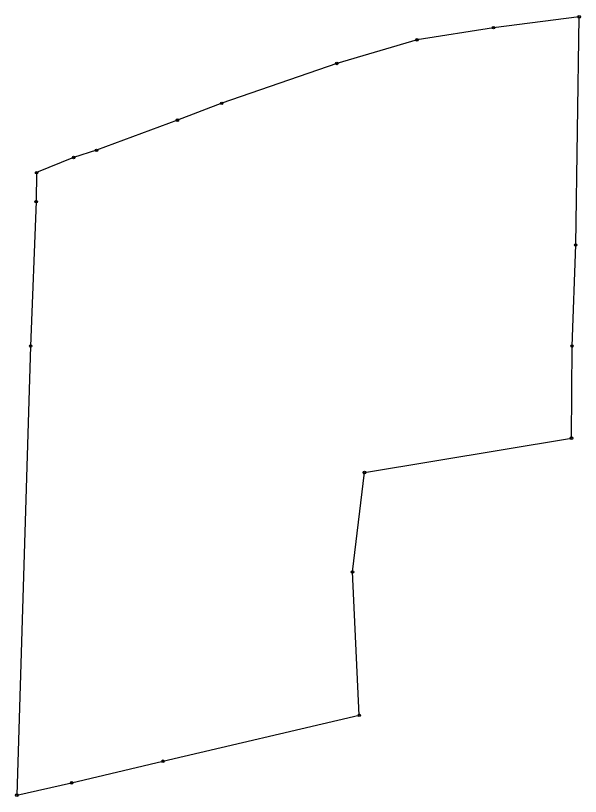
# Model space of a CAD drawing. Header units: millimetres. Extents: x 601868 to 602999, y 1299410 to 1299716.
# Drawn here: x 601868.1 to 602089.2, y 1299409.9 to 1299715.6 of the extents above; entities that cross this region are included whole.
import ezdxf

# ---------------------------------------------------------------- set-up
doc = ezdxf.new("R2010")
doc.units = ezdxf.units.MM

msp = doc.modelspace()

# ---------------------------------------------------------------- linework, layer by layer
msp.add_lwpolyline([(602088.75, 1299715.11), (602055.23, 1299710.88), (602025.3, 1299706.13), (601993.9, 1299696.9), (601948.8, 1299681.28), (601931.47, 1299674.66), (601899.81, 1299662.87), (601890.84, 1299660.07), (601876.33, 1299654.13), (601876.14, 1299642.79), (601874, 1299586.2), (601868.62, 1299410.37), (601890.06, 1299415.16), (601925.79, 1299423.62), (602002.67, 1299441.64), (602000.01, 1299497.74), (602000.02, 1299497.75), (602004.7, 1299536.68), (602085.75, 1299550.16), (602085.98, 1299586.21), (602087.41, 1299625.8)], close=True)
at = {"color": 2}
msp.add_lwpolyline([(602088.75, 1299715.11), (602055.23, 1299710.88), (602025.3, 1299706.13), (601993.9, 1299696.9), (601948.8, 1299681.28), (601931.47, 1299674.66), (601899.81, 1299662.87), (601890.84, 1299660.07), (601876.33, 1299654.13), (601876.14, 1299642.79), (601874, 1299586.2), (601868.62, 1299410.37), (601890.06, 1299415.16), (601925.79, 1299423.62), (602002.67, 1299441.64), (602000.01, 1299497.74), (602004.7, 1299536.68), (602085.75, 1299550.16), (602085.98, 1299586.21), (602087.41, 1299625.8), (602088.75, 1299715.11)], dxfattribs=at)
for centre in [(602088.75, 1299715.11), (602055.23, 1299710.88), (602025.3, 1299706.13), (601993.9, 1299696.9), (601948.8, 1299681.28), (601931.47, 1299674.66), (601899.81, 1299662.87), (601890.84, 1299660.07), (601876.33, 1299654.13), (601876.14, 1299642.79), (602087.41, 1299625.8), (601874, 1299586.2), (602085.98, 1299586.21), (602085.75, 1299550.16), (602004.7, 1299536.68), (602000.01, 1299497.74), (602000.02, 1299497.75), (602002.67, 1299441.64), (601925.79, 1299423.62), (601890.06, 1299415.16), (601868.62, 1299410.37)]:
    msp.add_circle(centre, 0.5)

doc.saveas('drawing.dxf')
